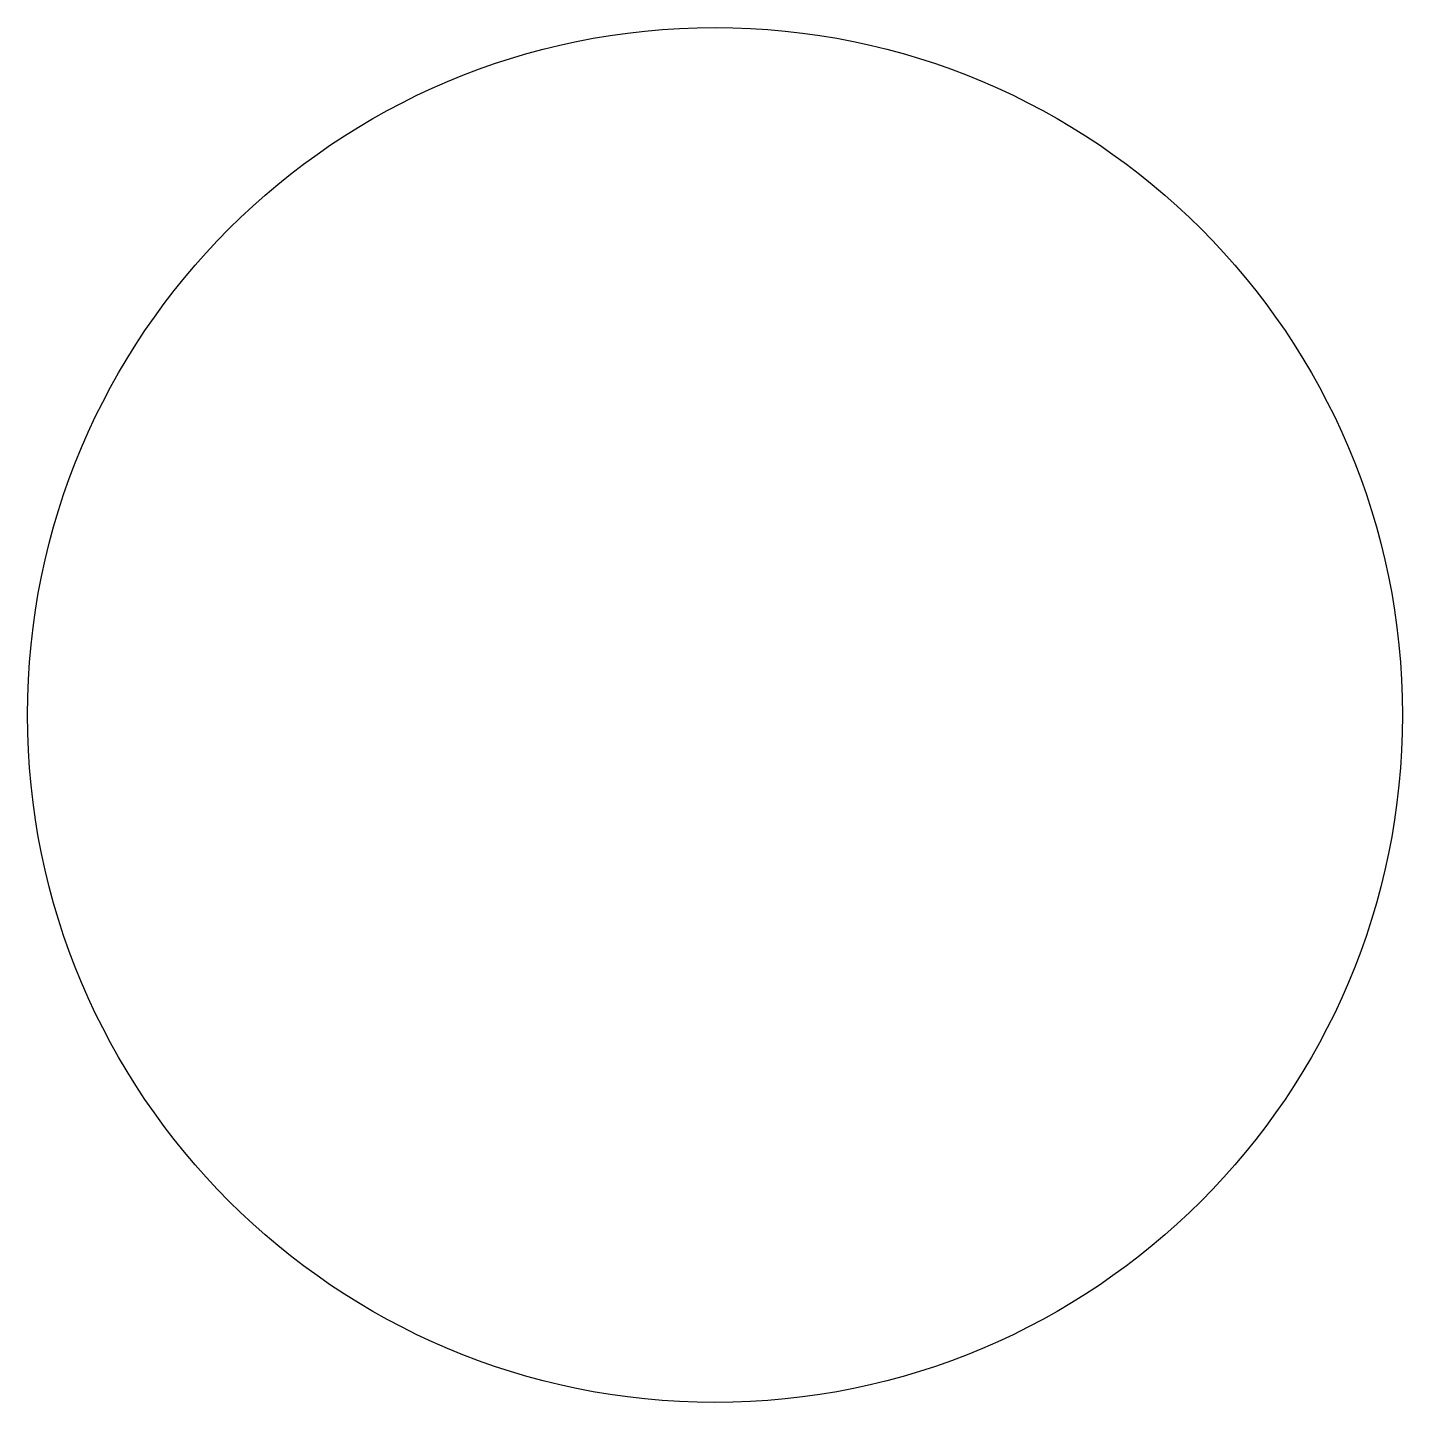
# Model space of a CAD drawing. Header units: metres. Extents: x -100 to 100, y -100 to 100.
import ezdxf

# ---------------------------------------------------------------- set-up
doc = ezdxf.new("R2010")
doc.units = ezdxf.units.M
doc.header["$LTSCALE"] = 5
doc.layers.get('0').update_dxf_attribs({"linetype": 'CONTINUOUS'})

msp = doc.modelspace()

# ---------------------------------------------------------------- linework, layer by layer
msp.add_circle((0, 0), 100)

doc.saveas('drawing.dxf')
